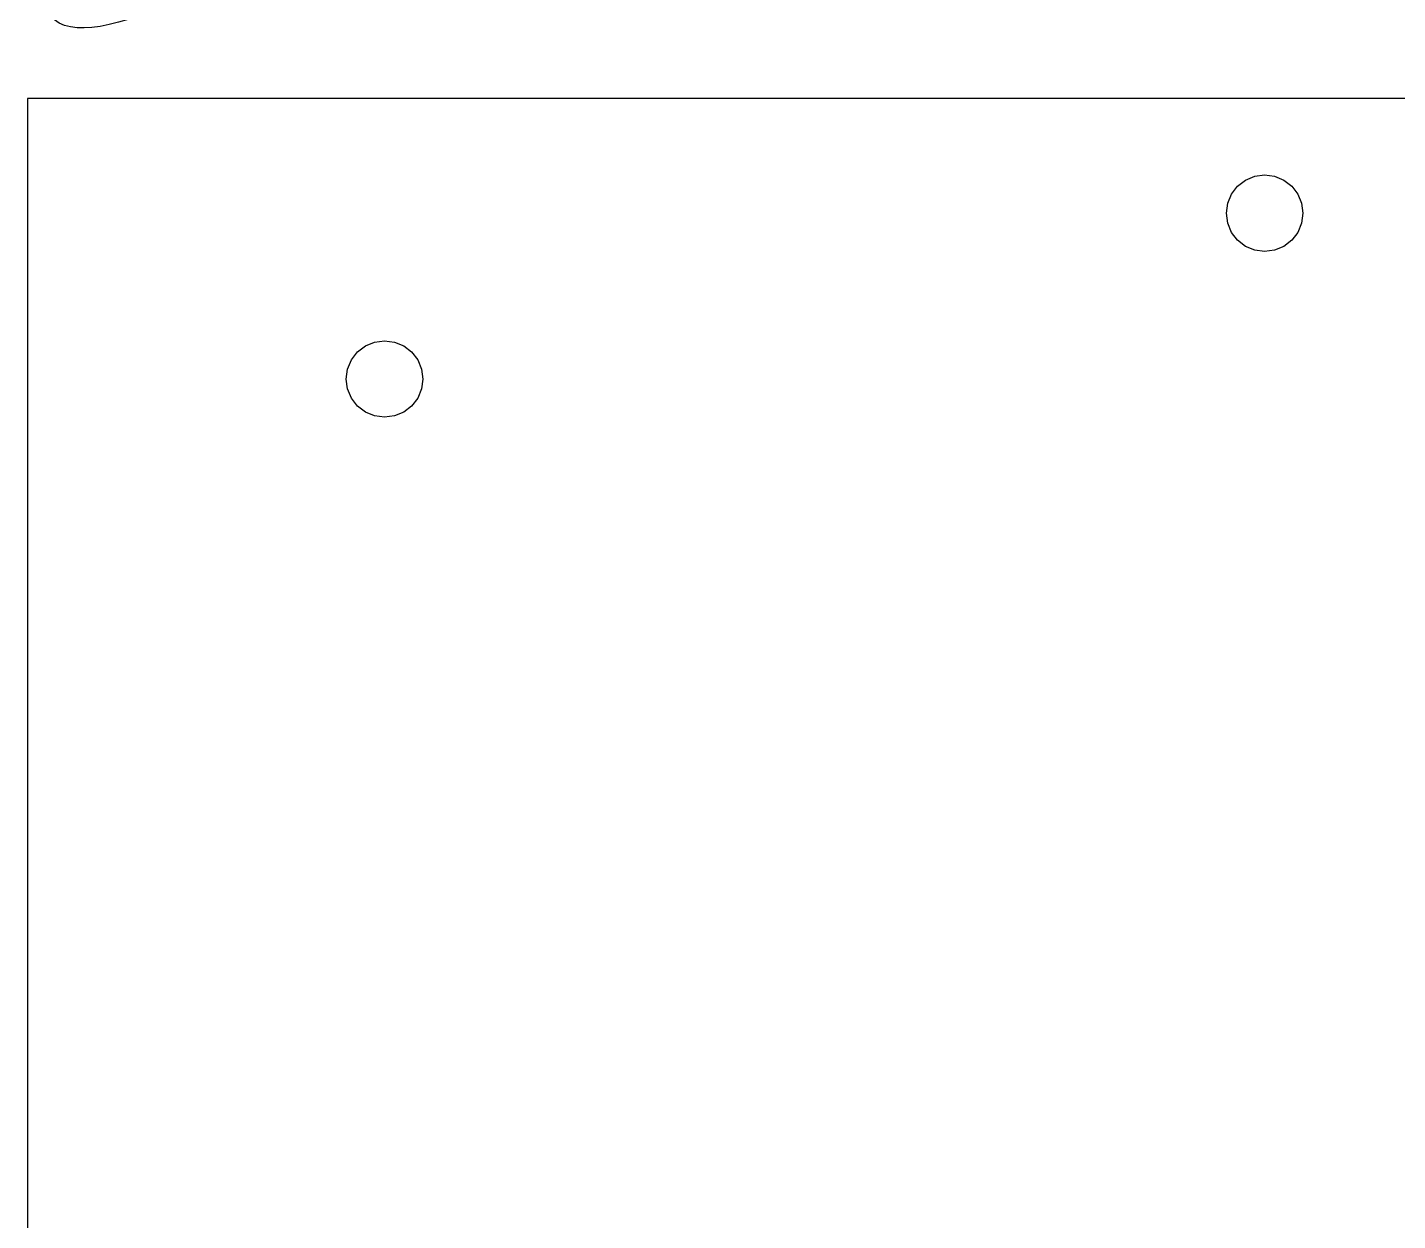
# Model space of a CAD drawing. Extents: x 0.3 to 57.7, y 35.9 to 130.4.
# Drawn here: x 2.69 to 17.85, y 67.68 to 80.88 of the extents above; entities that cross this region are included whole.
import ezdxf

# ---------------------------------------------------------------- set-up
doc = ezdxf.new("R2010")
doc.units = 0
doc.layers.get('0').update_dxf_attribs({"linetype": 'CONTINUOUS'})

msp = doc.modelspace()

# ---------------------------------------------------------------- linework, layer by layer
at = {"color": 5}
for p, q in [((30.070394, 80.098234), (2.694834, 80.098234)), ((2.694834, 80.098234), (2.694834, 79.110456)), ((2.694834, 79.110456), (2.694834, 59.100892)), ((6.346603, 77.293129), (6.434279, 77.360402)), ((6.434279, 77.360402), (6.536378, 77.402696)), ((6.536378, 77.402696), (6.645945, 77.417117)), ((6.645945, 77.417123), (6.755512, 77.402701)), ((6.755512, 77.402696), (6.857612, 77.360402)), ((6.857612, 77.360402), (6.945287, 77.293129)), ((6.237038, 77.103357), (6.279329, 77.205451)), ((6.279329, 77.205451), (6.346603, 77.293129)), ((6.945287, 77.293129), (7.012564, 77.205451)), ((7.012564, 77.205451), (7.054855, 77.103357)), ((6.222612, 76.99379), (6.237039, 77.103357)), ((7.054855, 77.103357), (7.069279, 76.99379)), ((6.237038, 76.884217), (6.222611, 76.99379)), ((6.279329, 76.782123), (6.237038, 76.884217)), ((7.054855, 76.884217), (7.012564, 76.782123)), ((7.069279, 76.99379), (7.054854, 76.884217)), ((6.346603, 76.694445), (6.279329, 76.782123)), ((7.012564, 76.782123), (6.945287, 76.694445)), ((6.434279, 76.627169), (6.346603, 76.694445)), ((6.536378, 76.584881), (6.434279, 76.627169)), ((6.645945, 76.570456), (6.536378, 76.584878)), ((6.755512, 76.584881), (6.645945, 76.570459)), ((6.857612, 76.627169), (6.755512, 76.584881)), ((6.945287, 76.694445), (6.857612, 76.627169))]:
    msp.add_line(p, q, dxfattribs=at)
at = {"color": 7}
for p, q in [((16.083271, 79.127569), (16.170946, 79.194848)), ((16.170946, 79.194848), (16.273046, 79.237136)), ((16.273046, 79.237136), (16.382613, 79.251564)), ((16.382613, 79.251564), (16.49218, 79.237142)), ((16.49218, 79.237136), (16.594279, 79.194848)), ((16.594279, 79.194848), (16.681955, 79.127569)), ((15.973705, 78.937797), (16.015995, 79.039897)), ((16.015995, 79.039897), (16.083271, 79.127569)), ((16.681955, 79.127569), (16.74923, 79.039897)), ((16.74923, 79.039897), (16.791521, 78.937797)), ((15.959279, 78.82823), (15.973704, 78.937797)), ((15.973705, 78.718663), (15.959279, 78.82823)), ((16.791521, 78.937797), (16.805946, 78.82823)), ((16.805946, 78.82823), (16.791522, 78.718663)), ((16.015995, 78.616564), (15.973705, 78.718663)), ((16.791521, 78.718663), (16.74923, 78.616564)), ((16.083271, 78.528891), (16.015995, 78.616564)), ((16.170946, 78.461612), (16.083271, 78.528891)), ((16.681955, 78.528891), (16.594279, 78.461612)), ((16.74923, 78.616564), (16.681955, 78.528891)), ((16.273046, 78.419324), (16.170946, 78.461612)), ((16.382613, 78.404897), (16.273046, 78.419319)), ((16.49218, 78.419324), (16.382613, 78.404897)), ((16.594279, 78.461612), (16.49218, 78.419324))]:
    msp.add_line(p, q, dxfattribs=at)
msp.add_open_spline([(9.858282, 84.90515), (9.858282, 84.90515), (3.599524, 79.870021), (2.913426, 81.059951)], degree=3, dxfattribs=at)

doc.saveas('drawing.dxf')
